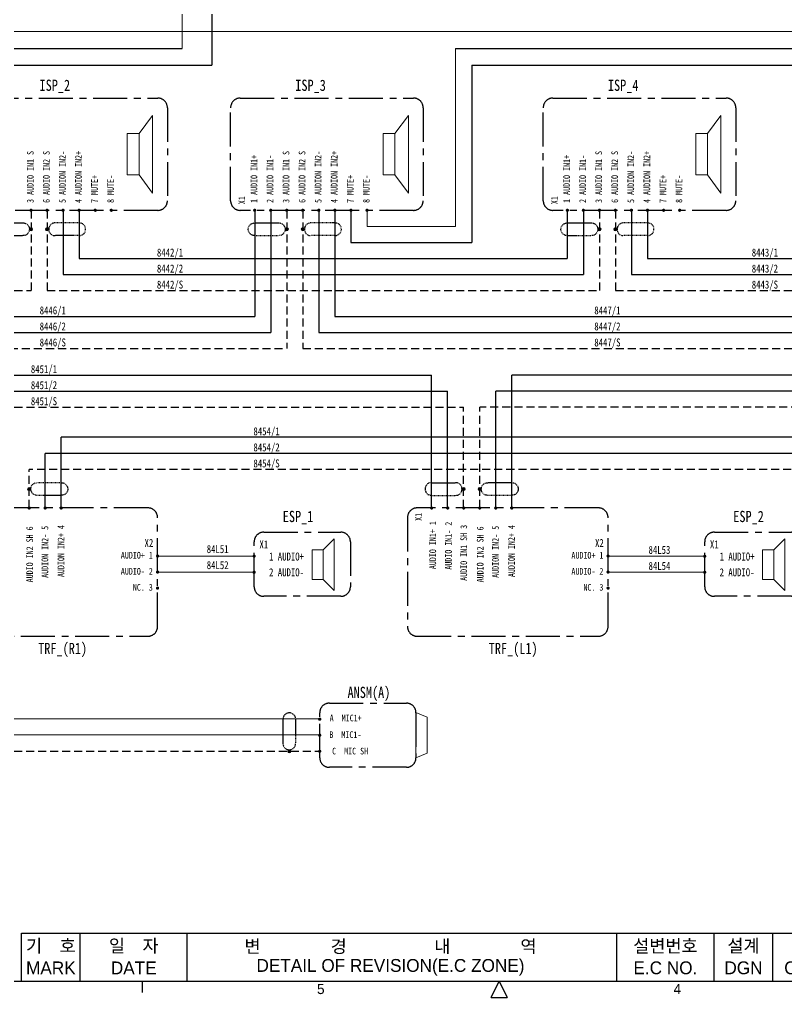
# Model space of a CAD drawing. Header units: millimetres. Extents: x 602 to 1213, y -129 to 311.
# Drawn here: x 792.2 to 935.5, y -119.8 to 63.1 of the extents above; entities that cross this region are included whole.
import ezdxf
from ezdxf.enums import TextEntityAlignment as Align

# ---------------------------------------------------------------- set-up
doc = ezdxf.new("R2010")
doc.units = ezdxf.units.MM
doc.linetypes.add('CENTER', pattern=[50.8, 31.75, -6.35, 6.35, -6.35])
doc.linetypes.add('HIDDEN', pattern=[0.375, 0.25, -0.125])
for name, color, linetype, lineweight in [('1', 7, 'Continuous', 15), ('7', 7, 'Continuous', 15), ('ADDRESS', 85, 'Continuous', 15), ('LINE', 7, 'Continuous', 15), ('TEXT', 7, 'Continuous', 15)]:
    doc.layers.add(name, color=color, linetype=linetype, lineweight=lineweight)
for name, color, linetype in [('AUDIO+', 26, 'Continuous'), ('AUDIO-', 30, 'Continuous'), ('PA+', 116, 'Continuous'), ('SHIELD', 41, 'Continuous')]:
    doc.layers.add(name, color=color, linetype=linetype)
doc.styles.add('ROMANS', font='txt', dxfattribs={"height": 0.2})

# ---------------------------------------------------------------- blocks, each defined once
blk = doc.blocks.new('BALL')
at = {"layer": 'LINE'}
h = blk.add_hatch(color=256, dxfattribs=at)
h.paths.add_polyline_path([(203.75, 320.23, 0.41419), (203.5, 319.98), (203.75, 319.98)])
h.paths.add_polyline_path([(203.75, 320.23), (203.75, 319.98), (204, 319.98, 0.41419)])
h.paths.add_polyline_path([(204, 319.98, 0.00002), (204, 319.98), (203.5, 319.98, 1.00004)])
blk.add_circle((203.75, 319.98), 0.25, dxfattribs=at)
blk = doc.blocks.new('A$C38FC7A60')
at = {"layer": 'SHIELD', "linetype": 'HIDDEN'}
for p, q in [((-1.98, 10), (-1.98, 2.5)), ((0, 0), (0, 0.52))]:
    blk.add_line(p, q, dxfattribs=at)
for points in [[(-1.98, 10), (-1.98, 10), (-1.94, 10.52), (-1.94, 10.52), (-1.23, 12.78), (1.93, 12.35), (1.98, 10), (1.98, 10), (1.98, 2.5), (1.98, 2.5)], [(1.98, 2.5), (1.98, 2.5), (1.94, 1.98), (1.94, 1.98), (1.34, 0.01), (-1.34, 0.01), (-1.94, 1.98), (-1.94, 1.98), (-1.98, 2.5), (-1.98, 2.5)]]:
    blk.add_open_spline(points, degree=3, knots=[0, 0, 0, 0, 1, 1, 1, 2, 2, 2, 3, 3, 3, 3], dxfattribs=at)
at = {"layer": 'SHIELD', "linetype": 'HIDDEN', "xscale": -2, "yscale": 2, "zscale": 2}
blk.add_blockref('BALL', (407.5, -639.96), dxfattribs=at)

msp = doc.modelspace()

# ---------------------------------------------------------------- linework, layer by layer
for p, q in [((776.83, 57.74), (822.57, 57.74)), ((873.69, 57.74), (945.09, 57.74))]:
    msp.add_line(p, q)
at = {"color": 5, "linetype": 'Continuous'}
for p, q in [((792.51, -116.75), (792.51, -107.75)), ((792.51, -107.75), (955.01, -107.75)), ((615.11, -116.75), (1148.51, -116.75))]:
    msp.add_line(p, q, dxfattribs=at)
at = {"color": 6, "linetype": 'Continuous'}
for p, q in [((803.51, -116.75), (803.51, -107.75)), ((823.51, -116.75), (823.51, -107.75)), ((903.82, -116.75), (903.82, -107.75)), ((922.01, -116.75), (922.01, -107.75)), ((933.01, -116.75), (933.01, -107.75)), ((815.13, -118.85), (815.13, -116.75))]:
    msp.add_line(p, q, dxfattribs=at)
at = {"color": 2, "linetype": 'Continuous'}
for p, q in [((880.31, -119.77), (881.81, -116.75)), ((881.81, -116.75), (883.31, -119.77)), ((880.31, -119.77), (883.31, -119.77))]:
    msp.add_line(p, q, dxfattribs=at)
at = {"color": 1, "linetype": 'CENTER', "ltscale": 0.2}
for points in [[(783.8, 29.24), (783.8, 46.64, -0.414214), (785.6, 48.44), (818, 48.44, -0.414214), (819.8, 46.64), (819.8, 29.24, -0.414214), (818, 27.44), (785.6, 27.44, -0.414214)], [(831.62, 29.24), (831.62, 46.64, -0.414214), (833.42, 48.44), (865.82, 48.44, -0.414214), (867.62, 46.64), (867.62, 29.24, -0.414214), (865.82, 27.44), (833.42, 27.44, -0.414214)], [(890.07, 29.24), (890.07, 46.64, -0.414214), (891.87, 48.44), (924.27, 48.44, -0.414214), (926.07, 46.64), (926.07, 29.24, -0.414214), (924.27, 27.44), (891.87, 27.44, -0.414214)], [(780.46, -30.01), (780.46, -50.41, 0.414214), (782.26, -52.21), (816.16, -52.21, 0.414214), (817.96, -50.41), (817.96, -30.01, 0.414214), (816.16, -28.21), (782.26, -28.21, 0.414214)], [(864.69, -30.01), (864.69, -50.41, 0.414214), (866.49, -52.21), (900.39, -52.21, 0.414214), (902.19, -50.41), (902.19, -30.01, 0.414214), (900.39, -28.21), (866.49, -28.21, 0.414214)], [(836.02, -42.95), (836.02, -34.55, -0.414214), (837.82, -32.75), (852.22, -32.75, -0.414214), (854.02, -34.55), (854.02, -42.95, -0.414214), (852.22, -44.75), (837.82, -44.75, -0.414214)], [(920.26, -42.95), (920.26, -34.55, -0.414214), (922.06, -32.75), (936.46, -32.75, -0.414214), (938.26, -34.55), (938.26, -42.95, -0.414214), (936.46, -44.75), (922.06, -44.75, -0.414214)], [(848.28, -74.93), (848.28, -66.53, -0.414214), (850.08, -64.73), (864.48, -64.73, -0.414214), (866.28, -66.53), (866.28, -74.93, -0.414214), (864.48, -76.73), (850.08, -76.73, -0.414214)]]:
    msp.add_lwpolyline(points, format="xyb", close=True, dxfattribs=at)
at = {"const_width": 0.3}
for points in [[(794.3, 27.31, 1), (794.3, 27.61, 1)], [(797.29, 27.31, -1), (797.29, 27.61, -1)], [(800.29, 27.31, -1), (800.29, 27.61, -1)], [(803.29, 27.31, -1), (803.29, 27.61, -1)], [(806.3, 27.31, 1), (806.3, 27.61, 1)], [(809.3, 27.31, 1), (809.3, 27.61, 1)], [(836.12, 27.31, 1), (836.12, 27.61, 1)], [(839.12, 27.31, 1), (839.12, 27.61, 1)], [(842.12, 27.31, 1), (842.12, 27.61, 1)], [(845.11, 27.31, -1), (845.11, 27.61, -1)], [(848.11, 27.31, -1), (848.11, 27.61, -1)], [(851.11, 27.31, -1), (851.11, 27.61, -1)], [(854.12, 27.31, 1), (854.12, 27.61, 1)], [(857.12, 27.31, 1), (857.12, 27.61, 1)], [(894.58, 27.31, 1), (894.58, 27.61, 1)], [(897.58, 27.31, 1), (897.58, 27.61, 1)], [(900.58, 27.31, 1), (900.58, 27.61, 1)], [(903.56, 27.31, -1), (903.56, 27.61, -1)], [(906.56, 27.31, -1), (906.56, 27.61, -1)], [(909.56, 27.31, -1), (909.56, 27.61, -1)], [(912.58, 27.31, 1), (912.58, 27.61, 1)], [(915.58, 27.31, 1), (915.58, 27.61, 1)], [(793.95, -28.08, 1), (793.95, -28.38, 1)], [(796.95, -28.08, 1), (796.95, -28.38, 1)], [(799.95, -28.08, 1), (799.95, -28.38, 1)], [(869.2, -28.08, -1), (869.2, -28.38, -1)], [(872.2, -28.08, -1), (872.2, -28.38, -1)], [(875.2, -28.08, -1), (875.2, -28.38, -1)], [(878.19, -28.08, 1), (878.19, -28.38, 1)], [(881.19, -28.08, 1), (881.19, -28.38, 1)], [(884.19, -28.08, 1), (884.19, -28.38, 1)], [(818.11, -37.21, -1), (817.81, -37.21, -1)], [(835.87, -37.25, -1), (836.17, -37.25, -1)], [(902.34, -37.21, -1), (902.04, -37.21, -1)], [(920.11, -37.25, -1), (920.41, -37.25, -1)], [(818.11, -40.21, -1), (817.81, -40.21, -1)], [(835.87, -40.25, -1), (836.17, -40.25, -1)], [(902.34, -40.21, -1), (902.04, -40.21, -1)], [(920.11, -40.25, -1), (920.41, -40.25, -1)], [(818.11, -43.21, -1), (817.81, -43.21, -1)], [(902.34, -43.21, -1), (902.04, -43.21, -1)], [(848.13, -67.73, -1), (848.43, -67.73, -1)], [(848.13, -70.73, -1), (848.43, -70.73, -1)], [(848.13, -73.73, -1), (848.43, -73.73, -1)]]:
    msp.add_lwpolyline(points, format="xyb", close=True, dxfattribs=at)
at = {"layer": '1'}
for p, q in [((857.12, 24.44), (873.69, 24.44)), ((738.08, -67.68), (848.28, -67.68)), ((740.97, -70.68), (848.28, -70.68))]:
    msp.add_line(p, q, dxfattribs=at)
at = {"layer": '7'}
for p, q in [((822.57, 92.77), (822.57, 57.74)), ((873.69, 57.74), (873.69, 24.44)), ((857.12, 27.34), (857.12, 24.44)), ((818.1, -37.25), (836, -37.25)), ((902.34, -37.25), (920.23, -37.25)), ((818.1, -40.25), (836, -40.25)), ((902.34, -40.25), (920.23, -40.25))]:
    msp.add_line(p, q, dxfattribs=at)
at = {"layer": '7', "color": 0}
for p, q in [((817.03, 45.21), (814.52, 41.79)), ((817.03, 30.66), (817.03, 45.21)), ((864.85, 45.21), (862.33, 41.79)), ((864.85, 30.66), (864.85, 45.21)), ((923.3, 45.21), (920.79, 41.79)), ((923.3, 30.66), (923.3, 45.21)), ((812.3, 34.08), (812.3, 41.79)), ((812.3, 41.79), (814.52, 41.79)), ((814.52, 41.79), (814.52, 34.08)), ((860.12, 34.08), (860.12, 41.79)), ((860.12, 41.79), (862.33, 41.79)), ((862.33, 41.79), (862.33, 34.08)), ((918.57, 34.08), (918.57, 41.79)), ((918.57, 41.79), (920.79, 41.79)), ((920.79, 41.79), (920.79, 34.08)), ((814.52, 34.08), (812.3, 34.08)), ((814.52, 34.08), (817.03, 30.66)), ((862.33, 34.08), (860.12, 34.08)), ((862.33, 34.08), (864.85, 30.66)), ((920.79, 34.08), (918.57, 34.08)), ((920.79, 34.08), (923.3, 30.66)), ((851, -34), (848.92, -36.08)), ((851, -43.69), (851, -34)), ((935.24, -34), (933.16, -36.08)), ((935.24, -43.69), (935.24, -34)), ((846.84, -41.61), (846.84, -36.08)), ((846.84, -36.08), (848.92, -36.08)), ((848.92, -36.08), (848.92, -41.61)), ((931.08, -41.61), (931.08, -36.08)), ((931.08, -36.08), (933.16, -36.08)), ((933.16, -36.08), (933.16, -41.61)), ((848.92, -41.61), (846.84, -41.61)), ((848.92, -41.61), (851, -43.69)), ((933.16, -41.61), (931.08, -41.61)), ((933.16, -41.61), (935.24, -43.69)), ((866.28, -74.98), (866.28, -66.48)), ((866.28, -66.48), (868.36, -67.36)), ((868.36, -67.36), (868.36, -74.1)), ((868.36, -74.1), (866.28, -74.98))]:
    msp.add_line(p, q, dxfattribs=at)
at = {"layer": 'ADDRESS'}
msp.add_line((707.81, 60.88), (1123.47, 60.88), dxfattribs=at)
at = {"layer": 'AUDIO+'}
for p, q in [((803.3, 27.44), (803.3, 18.44)), ((836.12, 27.44), (836.12, 7.62)), ((851.12, 27.44), (851.12, 7.62)), ((894.57, 27.44), (894.57, 18.44)), ((909.57, 27.44), (909.57, 18.44)), ((803.3, 18.44), (894.57, 18.44)), ((909.57, 18.44), (996.5, 18.44)), ((755.85, 7.62), (836.12, 7.62)), ((851.12, 7.62), (946.67, 7.62)), ((707.93, -3.38), (869.19, -3.38)), ((869.19, -28.21), (869.19, -3.38)), ((1044.42, -3.38), (884.19, -3.38)), ((884.19, -28.21), (884.19, -3.38)), ((955.17, -15.01), (799.96, -15.01)), ((799.96, -28.21), (799.96, -15.01))]:
    msp.add_line(p, q, dxfattribs=at)
at = {"layer": 'AUDIO-'}
for p, q in [((800.3, 27.44), (800.3, 15.44)), ((839.12, 27.44), (839.12, 4.62)), ((848.12, 27.44), (848.12, 4.62)), ((897.57, 27.44), (897.57, 15.44)), ((906.57, 27.44), (906.57, 15.44)), ((800.3, 15.44), (897.57, 15.44)), ((906.57, 15.44), (999.5, 15.44)), ((752.85, 4.62), (839.12, 4.62)), ((848.12, 4.62), (949.67, 4.62)), ((707.93, -6.38), (872.19, -6.38)), ((872.19, -28.21), (872.19, -6.38)), ((1047.42, -6.38), (881.19, -6.38)), ((881.19, -28.21), (881.19, -6.38)), ((958.17, -18.01), (796.96, -18.01)), ((796.96, -28.21), (796.96, -18.01))]:
    msp.add_line(p, q, dxfattribs=at)
at = {"layer": 'PA+'}
for p, q in [((828.13, 95.77), (828.13, 54.61)), ((780.76, 54.61), (828.13, 54.61)), ((876.69, 54.61), (876.69, 21.44)), ((876.69, 54.61), (950.66, 54.61)), ((854.12, 27.44), (854.12, 21.44)), ((854.12, 21.44), (876.69, 21.44))]:
    msp.add_line(p, q, dxfattribs=at)
at = {"layer": 'SHIELD', "linetype": 'HIDDEN', "ltscale": 6}
for p, q in [((794.3, 27.44), (794.3, 12.44)), ((797.3, 27.44), (797.3, 12.44)), ((842.12, 27.44), (842.12, 1.62)), ((845.12, 27.44), (845.12, 1.62)), ((900.57, 27.44), (900.57, 12.44)), ((903.57, 27.44), (903.57, 12.44)), ((707.93, 12.44), (794.3, 12.44)), ((797.3, 12.44), (900.57, 12.44)), ((903.57, 12.44), (1002.5, 12.44)), ((749.85, 1.62), (842.12, 1.62)), ((845.12, 1.62), (952.67, 1.62)), ((707.93, -9.38), (875.19, -9.38)), ((875.19, -28.21), (875.19, -9.38)), ((1050.42, -9.38), (878.19, -9.38)), ((878.19, -28.21), (878.19, -9.38)), ((961.17, -21.01), (793.96, -21.01)), ((793.96, -28.21), (793.96, -21.01)), ((743.87, -73.68), (848.28, -73.68))]:
    msp.add_line(p, q, dxfattribs=at)

# ---------------------------------------------------------------- block references
at = {"layer": '7', "yscale": 0.5999999999999659}
for p, xscale, zscale, rotation in [((794.3, 23.91), 0.5999999999999659, 0.5999999999999659, 90), ((797.3, 23.91), -0.5999999999999659, 0.6, 270), ((842.12, 23.91), 0.5999999999999659, 0.5999999999999659, 90), ((845.12, 23.91), -0.5999999999999659, 0.6, 270), ((900.57, 23.91), 0.5999999999999659, 0.5999999999999659, 90), ((903.57, 23.91), -0.5999999999999659, 0.6, 270), ((793.96, -24.68), 0.5999999999999659, 0.5999999999999659, 270), ((875.19, -24.68), -0.5999999999999659, 0.6, 90), ((878.19, -24.68), 0.5999999999999659, 0.5999999999999659, 270)]:
    msp.add_blockref('A$C38FC7A60', p, dxfattribs=dict(at, xscale=xscale, zscale=zscale, rotation=rotation))
at = {"layer": '7', "xscale": -0.599999999999909, "yscale": 0.5999999999999659, "zscale": 0.6}
msp.add_blockref('A$C38FC7A60', (842.59, -73.75), dxfattribs=at)

# ---------------------------------------------------------------- texts
at = {"style": 'ROMANS', "width": 0.8}
for s, p in [('3 AUDIO IN1 S', (794.17, 28.83)), ('6 AUDIO IN2 S', (797.17, 28.83)), ('5 AUDION IN2-', (800.17, 28.83)), ('4 AUDION IN2+', (803.17, 28.83)), ('1 AUDIO IN1+', (835.98, 28.83)), ('2 AUDIO IN1-', (838.98, 28.83)), ('3 AUDIO IN1 S', (841.98, 28.83)), ('6 AUDIO IN2 S', (844.98, 28.83)), ('5 AUDION IN2-', (847.98, 28.83)), ('4 AUDION IN2+', (850.98, 28.83)), ('1 AUDIO IN1+', (894.44, 28.83)), ('2 AUDIO IN1-', (897.44, 28.83)), ('3 AUDIO IN1 S', (900.44, 28.83)), ('6 AUDIO IN2 S', (903.44, 28.83)), ('5 AUDION IN2-', (906.44, 28.83)), ('4 AUDION IN2+', (909.44, 28.83)), ('7 MUTE+', (806.17, 28.83)), ('8 MUTE-', (809.17, 28.83)), ('7 MUTE+', (853.98, 28.83)), ('8 MUTE-', (856.98, 28.83)), ('7 MUTE+', (912.44, 28.83)), ('8 MUTE-', (915.44, 28.83)), ('AUDIO IN2 SH 6', (794.05, -42.14)), ('AUDION IN2- 5', (796.9, -41.29)), ('AUDION IN2+ 4', (799.9, -41.15)), ('AUDIO IN1+ 1', (869.41, -39.67)), ('AUDIO IN1- 2', (872.35, -39.77)), ('AUDIO IN1 SH 3', (875.21, -41.85)), ('AUDIO IN2 SH 6', (878.28, -42.14)), ('AUDION IN2- 5', (881.14, -41.29)), ('AUDION IN2+ 4', (884.14, -41.15))]:
    msp.add_text(s, height=1.25, rotation=90, dxfattribs=at).set_placement(p, align=Align.MIDDLE_LEFT)
for s, height, p in [('AUDIO+ 1', 1.25, (817.08, -37.07)), ('1 AUDIO+', 1.5, (845.34, -37.31)), ('AUDIO+ 1', 1.25, (901.32, -37.07)), ('1 AUDIO+', 1.5, (929.58, -37.31)), ('AUDIO- 2', 1.25, (817.08, -40.07)), ('2 AUDIO-', 1.5, (845.34, -40.26)), ('AUDIO- 2', 1.25, (901.32, -40.07)), ('2 AUDIO-', 1.5, (929.57, -40.26)), ('NC. 3', 1.25, (817.08, -43.07)), ('NC. 3', 1.25, (901.32, -43.07)), ('A  MIC1+', 1.25, (856.12, -67.5)), ('B  MIC1-', 1.25, (856.07, -70.63)), ('C  MIC SH', 1.25, (857.33, -73.7))]:
    msp.add_text(s, height=height, dxfattribs=at).set_placement(p, align=Align.MIDDLE_RIGHT)
at = {"color": 4, "attachment_point": 5, "style": 'ROMANS'}
for s, insert, char_height in [('{\\fﾱﾼﾸﾲￃﾼ|b0|i0|c129|p49;기\u3000호 }', (798.01, -110.25), 2.4), ('{\\fﾱﾼﾸﾲￃﾼ|b0|i0|c129|p49;일\u3000자 }', (813.51, -110.25), 2.4), ('{\\fﾱﾼﾸﾲￃﾼ|b0|i0|c129|p49;변\u3000\u3000\u3000\u3000경\u3000\u3000\u3000\u3000\u3000내\u3000\u3000\u3000\u3000역 }', (861.51, -110.35), 2.4), ('{\\fﾱﾼﾸﾲￃﾼ|b0|i0|c129|p49;설변번호 }', (912.91, -110.25), 2.4), ('{\\fﾱﾼﾸﾲￃﾼ|b0|i0|c129|p49;설계 }', (927.51, -110.25), 2.4), ('{\\fﾱﾼﾸﾲￃﾼ|b0|i0|c129|p49;MARK }', (798.01, -114.25), 2.4), ('{\\fﾱﾼﾸﾲￃﾼ|b0|i0|c129|p49;DATE }', (813.51, -114.25), 2.4), ('{\\fﾱﾼﾸﾲￃﾼ|b0|i0|c129|p49;DETAIL OF REVISION(E.C ZONE) }', (861.51, -114.15), 2.4), ('{\\fﾱﾼﾸﾲￃﾼ|b0|i0|c129|p49;E.C NO. }', (912.91, -114.25), 2.4), ('{\\fﾱﾼﾸﾲￃﾼ|b0|i0|c129|p49;DGN }', (927.51, -114.25), 2.4), ('{\\fﾱﾼﾸﾲￃﾼ|b0|i0|c129|p49;CHK }', (938.51, -114.25), 2.4), ('{\\fﾱﾼﾸﾲￃﾼ|b0|i0|c129|p49;5 }', (848.48, -118.21), 1.9), ('{\\fﾱﾼﾸﾲￃﾼ|b0|i0|c129|p49;4 }', (915.14, -118.21), 1.9)]:
    msp.add_mtext(s, dxfattribs=dict(at, insert=insert, char_height=char_height))
at = {"layer": 'TEXT', "lineweight": 0, "style": 'ROMANS', "width": 0.8}
for s, p in [('ISP_2', (798.75, 49.79)), ('ISP_3', (846.57, 49.79)), ('ISP_4', (905.02, 49.79)), ('ESP_1', (844.23, -30.86)), ('ESP_2', (928.46, -30.86)), ('TRF_(R1)', (800.21, -55.55)), ('TRF_(L1)', (884.45, -55.55)), ('ANSM(A)', (857.48, -63.77))]:
    msp.add_text(s, height=2.1, dxfattribs=at).set_placement(p, align=Align.CENTER)
at = {"layer": 'TEXT', "style": 'ROMANS', "width": 0.8}
for p in [(833.7, 30.1), (892.15, 30.1), (866.73, -29.14)]:
    msp.add_text('X1', height=1.25, rotation=90, dxfattribs=at).set_placement(p, align=Align.MIDDLE_RIGHT)
for s, p in [('8442/1', (822.74, 19.56)), ('8443/1', (933.96, 19.56)), ('8442/2', (822.74, 16.56)), ('8443/2', (933.96, 16.56)), ('8442/S', (822.74, 13.56)), ('8443/S', (933.96, 13.56)), ('8446/1', (800.82, 8.74)), ('8447/1', (904.52, 8.74)), ('8446/2', (800.82, 5.74)), ('8447/2', (904.52, 5.74)), ('8446/S', (800.82, 2.74)), ('8447/S', (904.52, 2.74)), ('8451/1', (799.17, -2.25)), ('8451/2', (799.17, -5.25)), ('8451/S', (799.17, -8.25)), ('8454/1', (840.79, -13.88)), ('8454/2', (840.79, -16.88)), ('8454/S', (840.79, -19.88)), ('X2', (817.16, -34.77)), ('X1', (838.64, -35.03)), ('X2', (901.39, -34.77)), ('X1', (922.87, -35.03)), ('84L51', (831.24, -35.91)), ('84L53', (913.84, -36.06)), ('84L52', (831.24, -38.91)), ('84L54', (913.84, -39.06))]:
    msp.add_text(s, height=1.5, dxfattribs=at).set_placement(p, align=Align.MIDDLE_RIGHT)

doc.saveas('drawing.dxf')
